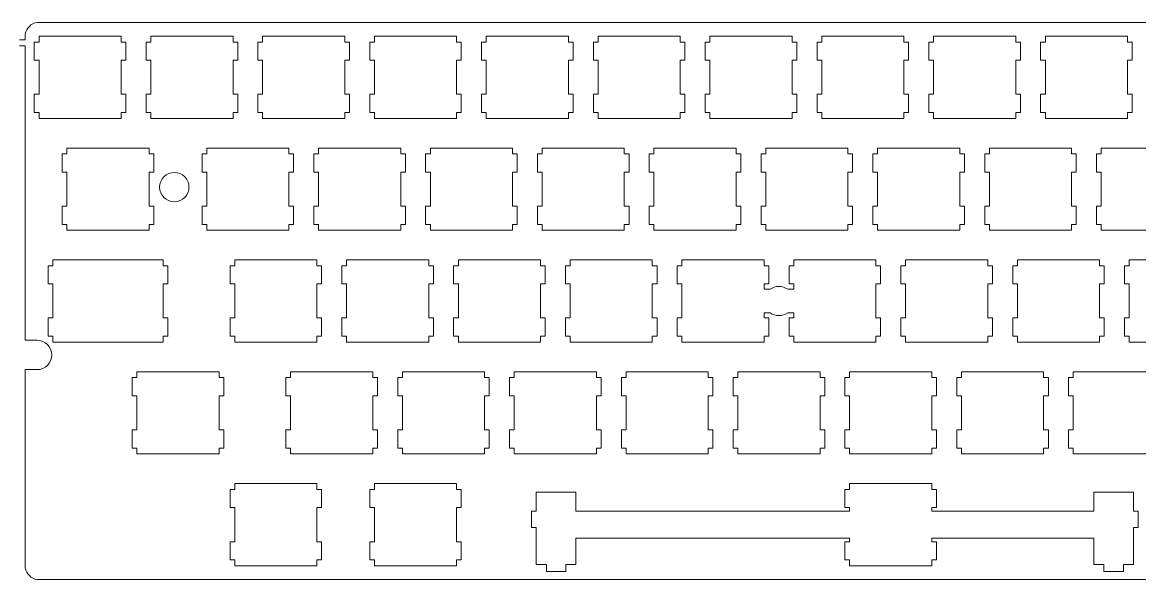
# Model space of a CAD drawing. Extents: x 0 to 572, y 0 to 191.
# Drawn here: x 286 to 476.3, y 96 to 191 of the extents above; entities that cross this region are included whole.
import ezdxf

# ---------------------------------------------------------------- set-up
doc = ezdxf.new("R2010")
doc.units = 0
doc.layers.get('0').update_dxf_attribs({"lineweight": 5})

msp = doc.modelspace()

# ---------------------------------------------------------------- linework, layer by layer
for p, q in [((290.37, 190.96), (288.47, 190.96)), ((569.85, 190.96), (290.37, 190.96)), ((286.47, 188.96), (286.47, 187.96)), ((288.81, 188.6), (288.81, 187.6)), ((302.81, 188.6), (288.81, 188.6)), ((302.81, 187.6), (302.81, 188.6)), ((307.86, 188.6), (307.86, 187.6)), ((321.86, 188.6), (307.86, 188.6)), ((321.86, 187.6), (321.86, 188.6)), ((326.91, 188.6), (326.91, 187.6)), ((340.91, 188.6), (326.91, 188.6)), ((340.91, 187.6), (340.91, 188.6)), ((345.96, 188.6), (345.96, 187.6)), ((359.96, 188.6), (345.96, 188.6)), ((359.96, 187.6), (359.96, 188.6)), ((365.01, 188.6), (365.01, 187.6)), ((379.01, 188.6), (365.01, 188.6)), ((379.01, 187.6), (379.01, 188.6)), ((384.06, 188.6), (384.06, 187.6)), ((398.06, 188.6), (384.06, 188.6)), ((398.06, 187.6), (398.06, 188.6)), ((403.11, 188.6), (403.11, 187.6)), ((417.11, 188.6), (403.11, 188.6)), ((417.11, 187.6), (417.11, 188.6)), ((422.16, 188.6), (422.16, 187.6)), ((436.16, 188.6), (422.16, 188.6)), ((436.16, 187.6), (436.16, 188.6)), ((441.21, 188.6), (441.21, 187.6)), ((455.21, 188.6), (441.21, 188.6)), ((455.21, 187.6), (455.21, 188.6)), ((460.26, 188.6), (460.26, 187.6)), ((474.26, 188.6), (460.26, 188.6)), ((474.26, 187.6), (474.26, 188.6)), ((286.47, 187.96), (285.47, 187.96)), ((285.47, 186.96), (286.47, 186.96)), ((286.47, 186.96), (286.47, 136.8)), ((288.81, 187.6), (288.01, 187.6)), ((288.01, 187.6), (288.01, 184.5)), ((303.61, 187.6), (302.81, 187.6)), ((303.61, 184.5), (303.61, 187.6)), ((307.86, 187.6), (307.06, 187.6)), ((307.06, 187.6), (307.06, 184.5)), ((322.66, 187.6), (321.86, 187.6)), ((322.66, 184.5), (322.66, 187.6)), ((326.91, 187.6), (326.11, 187.6)), ((326.11, 187.6), (326.11, 184.5)), ((341.71, 187.6), (340.91, 187.6)), ((341.71, 184.5), (341.71, 187.6)), ((345.96, 187.6), (345.16, 187.6)), ((345.16, 187.6), (345.16, 184.5)), ((360.76, 187.6), (359.96, 187.6)), ((360.76, 184.5), (360.76, 187.6)), ((365.01, 187.6), (364.21, 187.6)), ((364.21, 187.6), (364.21, 184.5)), ((379.81, 187.6), (379.01, 187.6)), ((379.81, 184.5), (379.81, 187.6)), ((384.06, 187.6), (383.26, 187.6)), ((383.26, 187.6), (383.26, 184.5)), ((398.86, 187.6), (398.06, 187.6)), ((398.86, 184.5), (398.86, 187.6)), ((403.11, 187.6), (402.31, 187.6)), ((402.31, 187.6), (402.31, 184.5)), ((417.91, 187.6), (417.11, 187.6)), ((417.91, 184.5), (417.91, 187.6)), ((422.16, 187.6), (421.36, 187.6)), ((421.36, 187.6), (421.36, 184.5)), ((436.96, 187.6), (436.16, 187.6)), ((436.96, 184.5), (436.96, 187.6)), ((441.21, 187.6), (440.41, 187.6)), ((440.41, 187.6), (440.41, 184.5)), ((456.01, 187.6), (455.21, 187.6)), ((456.01, 184.5), (456.01, 187.6)), ((460.26, 187.6), (459.46, 187.6)), ((459.46, 187.6), (459.46, 184.5)), ((475.06, 187.6), (474.26, 187.6)), ((475.06, 184.5), (475.06, 187.6)), ((288.01, 184.5), (288.81, 184.5)), ((288.81, 184.5), (288.81, 178.7)), ((302.81, 178.7), (302.81, 184.5)), ((302.81, 184.5), (303.61, 184.5)), ((307.06, 184.5), (307.86, 184.5)), ((307.86, 184.5), (307.86, 178.7)), ((321.86, 178.7), (321.86, 184.5)), ((321.86, 184.5), (322.66, 184.5)), ((326.11, 184.5), (326.91, 184.5)), ((326.91, 184.5), (326.91, 178.7)), ((340.91, 178.7), (340.91, 184.5)), ((340.91, 184.5), (341.71, 184.5)), ((345.16, 184.5), (345.96, 184.5)), ((345.96, 184.5), (345.96, 178.7)), ((359.96, 178.7), (359.96, 184.5)), ((359.96, 184.5), (360.76, 184.5)), ((364.21, 184.5), (365.01, 184.5)), ((365.01, 184.5), (365.01, 178.7)), ((379.01, 178.7), (379.01, 184.5)), ((379.01, 184.5), (379.81, 184.5)), ((383.26, 184.5), (384.06, 184.5)), ((384.06, 184.5), (384.06, 178.7)), ((398.06, 178.7), (398.06, 184.5)), ((398.06, 184.5), (398.86, 184.5)), ((402.31, 184.5), (403.11, 184.5)), ((403.11, 184.5), (403.11, 178.7)), ((417.11, 178.7), (417.11, 184.5)), ((417.11, 184.5), (417.91, 184.5)), ((421.36, 184.5), (422.16, 184.5)), ((422.16, 184.5), (422.16, 178.7)), ((436.16, 178.7), (436.16, 184.5)), ((436.16, 184.5), (436.96, 184.5)), ((440.41, 184.5), (441.21, 184.5)), ((441.21, 184.5), (441.21, 178.7)), ((455.21, 178.7), (455.21, 184.5)), ((455.21, 184.5), (456.01, 184.5)), ((459.46, 184.5), (460.26, 184.5)), ((460.26, 184.5), (460.26, 178.7)), ((474.26, 178.7), (474.26, 184.5)), ((474.26, 184.5), (475.06, 184.5)), ((288.81, 178.7), (288.01, 178.7)), ((288.01, 178.7), (288.01, 175.6)), ((303.61, 178.7), (302.81, 178.7)), ((303.61, 175.6), (303.61, 178.7)), ((307.86, 178.7), (307.06, 178.7)), ((307.06, 178.7), (307.06, 175.6)), ((322.66, 178.7), (321.86, 178.7)), ((322.66, 175.6), (322.66, 178.7)), ((326.91, 178.7), (326.11, 178.7)), ((326.11, 178.7), (326.11, 175.6)), ((341.71, 178.7), (340.91, 178.7)), ((341.71, 175.6), (341.71, 178.7)), ((345.96, 178.7), (345.16, 178.7)), ((345.16, 178.7), (345.16, 175.6)), ((360.76, 178.7), (359.96, 178.7)), ((360.76, 175.6), (360.76, 178.7)), ((365.01, 178.7), (364.21, 178.7)), ((364.21, 178.7), (364.21, 175.6)), ((379.81, 178.7), (379.01, 178.7)), ((379.81, 175.6), (379.81, 178.7)), ((384.06, 178.7), (383.26, 178.7)), ((383.26, 178.7), (383.26, 175.6)), ((398.86, 178.7), (398.06, 178.7)), ((398.86, 175.6), (398.86, 178.7)), ((403.11, 178.7), (402.31, 178.7)), ((402.31, 178.7), (402.31, 175.6)), ((417.91, 178.7), (417.11, 178.7)), ((417.91, 175.6), (417.91, 178.7)), ((422.16, 178.7), (421.36, 178.7)), ((421.36, 178.7), (421.36, 175.6)), ((436.96, 178.7), (436.16, 178.7)), ((436.96, 175.6), (436.96, 178.7)), ((441.21, 178.7), (440.41, 178.7)), ((440.41, 178.7), (440.41, 175.6)), ((456.01, 178.7), (455.21, 178.7)), ((456.01, 175.6), (456.01, 178.7)), ((460.26, 178.7), (459.46, 178.7)), ((459.46, 178.7), (459.46, 175.6)), ((475.06, 178.7), (474.26, 178.7)), ((475.06, 175.6), (475.06, 178.7)), ((288.01, 175.6), (288.81, 175.6)), ((288.81, 175.6), (288.81, 174.6)), ((302.81, 174.6), (302.81, 175.6)), ((302.81, 175.6), (303.61, 175.6)), ((307.06, 175.6), (307.86, 175.6)), ((307.86, 175.6), (307.86, 174.6)), ((321.86, 174.6), (321.86, 175.6)), ((321.86, 175.6), (322.66, 175.6)), ((326.11, 175.6), (326.91, 175.6)), ((326.91, 175.6), (326.91, 174.6)), ((340.91, 174.6), (340.91, 175.6)), ((340.91, 175.6), (341.71, 175.6)), ((345.16, 175.6), (345.96, 175.6)), ((345.96, 175.6), (345.96, 174.6)), ((359.96, 174.6), (359.96, 175.6)), ((359.96, 175.6), (360.76, 175.6)), ((364.21, 175.6), (365.01, 175.6)), ((365.01, 175.6), (365.01, 174.6)), ((379.01, 174.6), (379.01, 175.6)), ((379.01, 175.6), (379.81, 175.6)), ((383.26, 175.6), (384.06, 175.6)), ((384.06, 175.6), (384.06, 174.6)), ((398.06, 174.6), (398.06, 175.6)), ((398.06, 175.6), (398.86, 175.6)), ((402.31, 175.6), (403.11, 175.6)), ((403.11, 175.6), (403.11, 174.6)), ((417.11, 174.6), (417.11, 175.6)), ((417.11, 175.6), (417.91, 175.6)), ((421.36, 175.6), (422.16, 175.6)), ((422.16, 175.6), (422.16, 174.6)), ((436.16, 174.6), (436.16, 175.6)), ((436.16, 175.6), (436.96, 175.6)), ((440.41, 175.6), (441.21, 175.6)), ((441.21, 175.6), (441.21, 174.6)), ((455.21, 174.6), (455.21, 175.6)), ((455.21, 175.6), (456.01, 175.6)), ((459.46, 175.6), (460.26, 175.6)), ((460.26, 175.6), (460.26, 174.6)), ((474.26, 174.6), (474.26, 175.6)), ((474.26, 175.6), (475.06, 175.6)), ((288.81, 174.6), (302.81, 174.6)), ((307.86, 174.6), (321.86, 174.6)), ((326.91, 174.6), (340.91, 174.6)), ((345.96, 174.6), (359.96, 174.6)), ((365.01, 174.6), (379.01, 174.6)), ((384.06, 174.6), (398.06, 174.6)), ((403.11, 174.6), (417.11, 174.6)), ((422.16, 174.6), (436.16, 174.6)), ((441.21, 174.6), (455.21, 174.6)), ((460.26, 174.6), (474.26, 174.6)), ((293.57, 169.55), (293.57, 168.55)), ((307.57, 169.55), (293.57, 169.55)), ((307.57, 168.55), (307.57, 169.55)), ((317.38, 169.55), (317.38, 168.55)), ((331.38, 169.55), (317.38, 169.55)), ((331.38, 168.55), (331.38, 169.55)), ((336.43, 169.55), (336.43, 168.55)), ((350.43, 169.55), (336.43, 169.55)), ((350.43, 168.55), (350.43, 169.55)), ((355.48, 169.55), (355.48, 168.55)), ((369.48, 169.55), (355.48, 169.55)), ((369.48, 168.55), (369.48, 169.55)), ((374.53, 169.55), (374.53, 168.55)), ((388.53, 169.55), (374.53, 169.55)), ((388.53, 168.55), (388.53, 169.55)), ((393.58, 169.55), (393.58, 168.55)), ((407.58, 169.55), (393.58, 169.55)), ((407.58, 168.55), (407.58, 169.55)), ((412.63, 169.55), (412.63, 168.55)), ((426.63, 169.55), (412.63, 169.55)), ((426.63, 168.55), (426.63, 169.55)), ((431.68, 169.55), (431.68, 168.55)), ((445.68, 169.55), (431.68, 169.55)), ((445.68, 168.55), (445.68, 169.55)), ((450.73, 169.55), (450.73, 168.55)), ((464.73, 169.55), (450.73, 169.55)), ((464.73, 168.55), (464.73, 169.55)), ((469.78, 169.55), (469.78, 168.55)), ((483.78, 169.55), (469.78, 169.55)), ((293.57, 168.55), (292.77, 168.55)), ((292.77, 168.55), (292.77, 165.45)), ((308.37, 168.55), (307.57, 168.55)), ((308.37, 165.45), (308.37, 168.55)), ((317.38, 168.55), (316.58, 168.55)), ((316.58, 168.55), (316.58, 165.45)), ((332.18, 168.55), (331.38, 168.55)), ((332.18, 165.45), (332.18, 168.55)), ((336.43, 168.55), (335.63, 168.55)), ((335.63, 168.55), (335.63, 165.45)), ((351.23, 168.55), (350.43, 168.55)), ((351.23, 165.45), (351.23, 168.55)), ((355.48, 168.55), (354.68, 168.55)), ((354.68, 168.55), (354.68, 165.45)), ((370.28, 168.55), (369.48, 168.55)), ((370.28, 165.45), (370.28, 168.55)), ((374.53, 168.55), (373.73, 168.55)), ((373.73, 168.55), (373.73, 165.45)), ((389.33, 168.55), (388.53, 168.55)), ((389.33, 165.45), (389.33, 168.55)), ((393.58, 168.55), (392.78, 168.55)), ((392.78, 168.55), (392.78, 165.45)), ((408.38, 168.55), (407.58, 168.55)), ((408.38, 165.45), (408.38, 168.55)), ((412.63, 168.55), (411.83, 168.55)), ((411.83, 168.55), (411.83, 165.45)), ((427.43, 168.55), (426.63, 168.55)), ((427.43, 165.45), (427.43, 168.55)), ((431.68, 168.55), (430.88, 168.55)), ((430.88, 168.55), (430.88, 165.45)), ((446.48, 168.55), (445.68, 168.55)), ((446.48, 165.45), (446.48, 168.55)), ((450.73, 168.55), (449.93, 168.55)), ((449.93, 168.55), (449.93, 165.45)), ((465.53, 168.55), (464.73, 168.55)), ((465.53, 165.45), (465.53, 168.55)), ((469.78, 168.55), (468.98, 168.55)), ((468.98, 168.55), (468.98, 165.45)), ((292.77, 165.45), (293.57, 165.45)), ((293.57, 165.45), (293.57, 159.65)), ((307.57, 159.65), (307.57, 165.45)), ((307.57, 165.45), (308.37, 165.45)), ((316.58, 165.45), (317.38, 165.45)), ((317.38, 165.45), (317.38, 159.65)), ((331.38, 159.65), (331.38, 165.45)), ((331.38, 165.45), (332.18, 165.45)), ((335.63, 165.45), (336.43, 165.45)), ((336.43, 165.45), (336.43, 159.65)), ((350.43, 159.65), (350.43, 165.45)), ((350.43, 165.45), (351.23, 165.45)), ((354.68, 165.45), (355.48, 165.45)), ((355.48, 165.45), (355.48, 159.65)), ((369.48, 159.65), (369.48, 165.45)), ((369.48, 165.45), (370.28, 165.45)), ((373.73, 165.45), (374.53, 165.45)), ((374.53, 165.45), (374.53, 159.65)), ((388.53, 159.65), (388.53, 165.45)), ((388.53, 165.45), (389.33, 165.45)), ((392.78, 165.45), (393.58, 165.45)), ((393.58, 165.45), (393.58, 159.65)), ((407.58, 159.65), (407.58, 165.45)), ((407.58, 165.45), (408.38, 165.45)), ((411.83, 165.45), (412.63, 165.45)), ((412.63, 165.45), (412.63, 159.65)), ((426.63, 159.65), (426.63, 165.45)), ((426.63, 165.45), (427.43, 165.45)), ((430.88, 165.45), (431.68, 165.45)), ((431.68, 165.45), (431.68, 159.65)), ((445.68, 159.65), (445.68, 165.45)), ((445.68, 165.45), (446.48, 165.45)), ((449.93, 165.45), (450.73, 165.45)), ((450.73, 165.45), (450.73, 159.65)), ((464.73, 159.65), (464.73, 165.45)), ((464.73, 165.45), (465.53, 165.45)), ((468.98, 165.45), (469.78, 165.45)), ((469.78, 165.45), (469.78, 159.65)), ((293.57, 159.65), (292.77, 159.65)), ((292.77, 159.65), (292.77, 156.55)), ((308.37, 159.65), (307.57, 159.65)), ((308.37, 156.55), (308.37, 159.65)), ((317.38, 159.65), (316.58, 159.65)), ((316.58, 159.65), (316.58, 156.55)), ((332.18, 159.65), (331.38, 159.65)), ((332.18, 156.55), (332.18, 159.65)), ((336.43, 159.65), (335.63, 159.65)), ((335.63, 159.65), (335.63, 156.55)), ((351.23, 159.65), (350.43, 159.65)), ((351.23, 156.55), (351.23, 159.65)), ((355.48, 159.65), (354.68, 159.65)), ((354.68, 159.65), (354.68, 156.55)), ((370.28, 159.65), (369.48, 159.65)), ((370.28, 156.55), (370.28, 159.65)), ((374.53, 159.65), (373.73, 159.65)), ((373.73, 159.65), (373.73, 156.55)), ((389.33, 159.65), (388.53, 159.65)), ((389.33, 156.55), (389.33, 159.65)), ((393.58, 159.65), (392.78, 159.65)), ((392.78, 159.65), (392.78, 156.55)), ((408.38, 159.65), (407.58, 159.65)), ((408.38, 156.55), (408.38, 159.65)), ((412.63, 159.65), (411.83, 159.65)), ((411.83, 159.65), (411.83, 156.55)), ((427.43, 159.65), (426.63, 159.65)), ((427.43, 156.55), (427.43, 159.65)), ((431.68, 159.65), (430.88, 159.65)), ((430.88, 159.65), (430.88, 156.55)), ((446.48, 159.65), (445.68, 159.65)), ((446.48, 156.55), (446.48, 159.65)), ((450.73, 159.65), (449.93, 159.65)), ((449.93, 159.65), (449.93, 156.55)), ((465.53, 159.65), (464.73, 159.65)), ((465.53, 156.55), (465.53, 159.65)), ((469.78, 159.65), (468.98, 159.65)), ((468.98, 159.65), (468.98, 156.55)), ((292.77, 156.55), (293.57, 156.55)), ((293.57, 156.55), (293.57, 155.55)), ((307.57, 155.55), (307.57, 156.55)), ((307.57, 156.55), (308.37, 156.55)), ((316.58, 156.55), (317.38, 156.55)), ((317.38, 156.55), (317.38, 155.55)), ((331.38, 155.55), (331.38, 156.55)), ((331.38, 156.55), (332.18, 156.55)), ((335.63, 156.55), (336.43, 156.55)), ((336.43, 156.55), (336.43, 155.55)), ((350.43, 155.55), (350.43, 156.55)), ((350.43, 156.55), (351.23, 156.55)), ((354.68, 156.55), (355.48, 156.55)), ((355.48, 156.55), (355.48, 155.55)), ((369.48, 155.55), (369.48, 156.55)), ((369.48, 156.55), (370.28, 156.55)), ((373.73, 156.55), (374.53, 156.55)), ((374.53, 156.55), (374.53, 155.55)), ((388.53, 155.55), (388.53, 156.55)), ((388.53, 156.55), (389.33, 156.55)), ((392.78, 156.55), (393.58, 156.55)), ((393.58, 156.55), (393.58, 155.55)), ((407.58, 155.55), (407.58, 156.55)), ((407.58, 156.55), (408.38, 156.55)), ((411.83, 156.55), (412.63, 156.55)), ((412.63, 156.55), (412.63, 155.55)), ((426.63, 155.55), (426.63, 156.55)), ((426.63, 156.55), (427.43, 156.55)), ((430.88, 156.55), (431.68, 156.55)), ((431.68, 156.55), (431.68, 155.55)), ((445.68, 155.55), (445.68, 156.55)), ((445.68, 156.55), (446.48, 156.55)), ((449.93, 156.55), (450.73, 156.55)), ((450.73, 156.55), (450.73, 155.55)), ((464.73, 155.55), (464.73, 156.55)), ((464.73, 156.55), (465.53, 156.55)), ((468.98, 156.55), (469.78, 156.55)), ((469.78, 156.55), (469.78, 155.55)), ((293.57, 155.55), (307.57, 155.55)), ((317.38, 155.55), (331.38, 155.55)), ((336.43, 155.55), (350.43, 155.55)), ((355.48, 155.55), (369.48, 155.55)), ((374.53, 155.55), (388.53, 155.55)), ((393.58, 155.55), (407.58, 155.55)), ((412.63, 155.55), (426.63, 155.55)), ((431.68, 155.55), (445.68, 155.55)), ((450.73, 155.55), (464.73, 155.55)), ((469.78, 155.55), (483.78, 155.55)), ((291.19, 150.5), (291.19, 149.5)), ((305.19, 150.5), (291.19, 150.5)), ((305.19, 150.5), (309.95, 150.5)), ((309.95, 150.5), (309.95, 149.5)), ((322.15, 150.5), (322.15, 149.5)), ((336.15, 150.5), (322.15, 150.5)), ((336.15, 149.5), (336.15, 150.5)), ((341.19, 150.5), (341.19, 149.5)), ((355.2, 150.5), (341.19, 150.5)), ((355.2, 149.5), (355.2, 150.5)), ((360.25, 150.5), (360.25, 149.5)), ((374.25, 150.5), (360.25, 150.5)), ((374.25, 149.5), (374.25, 150.5)), ((379.3, 150.5), (379.3, 149.5)), ((393.3, 150.5), (379.3, 150.5)), ((393.3, 149.5), (393.3, 150.5)), ((398.34, 150.5), (398.34, 149.5)), ((412.35, 150.5), (398.34, 150.5)), ((412.35, 149.5), (412.35, 150.5)), ((417.4, 150.5), (417.4, 149.5)), ((431.4, 150.5), (417.4, 150.5)), ((431.4, 149.5), (431.4, 150.5)), ((436.45, 150.5), (436.45, 149.5)), ((450.45, 150.5), (436.45, 150.5)), ((450.45, 149.5), (450.45, 150.5)), ((455.5, 150.5), (455.5, 149.5)), ((469.5, 150.5), (455.5, 150.5)), ((469.5, 149.5), (469.5, 150.5)), ((474.55, 150.5), (474.55, 149.5)), ((488.55, 150.5), (474.55, 150.5)), ((291.19, 149.5), (290.39, 149.5)), ((290.39, 149.5), (290.39, 146.4)), ((309.95, 149.5), (310.75, 149.5)), ((310.75, 149.5), (310.75, 146.4)), ((322.15, 149.5), (321.35, 149.5)), ((321.35, 149.5), (321.35, 146.4)), ((336.94, 149.5), (336.15, 149.5)), ((336.94, 146.4), (336.94, 149.5)), ((341.19, 149.5), (340.4, 149.5)), ((340.4, 149.5), (340.4, 146.4)), ((356, 149.5), (355.2, 149.5)), ((356, 146.4), (356, 149.5)), ((360.25, 149.5), (359.45, 149.5)), ((359.45, 149.5), (359.45, 146.4)), ((375.05, 149.5), (374.25, 149.5)), ((375.05, 146.4), (375.05, 149.5)), ((379.3, 149.5), (378.5, 149.5)), ((378.5, 149.5), (378.5, 146.4)), ((394.1, 149.5), (393.3, 149.5)), ((394.1, 146.4), (394.1, 149.5)), ((398.34, 149.5), (397.55, 149.5)), ((397.55, 149.5), (397.55, 146.4)), ((413.15, 149.5), (412.35, 149.5)), ((413.15, 146.4), (413.15, 149.5)), ((417.4, 149.5), (416.59, 149.5)), ((416.59, 149.5), (416.59, 146.4)), ((432.2, 149.5), (431.4, 149.5)), ((432.2, 146.4), (432.2, 149.5)), ((436.45, 149.5), (435.65, 149.5)), ((435.65, 149.5), (435.65, 146.4)), ((451.25, 149.5), (450.45, 149.5)), ((451.25, 146.4), (451.25, 149.5)), ((455.5, 149.5), (454.7, 149.5)), ((454.7, 149.5), (454.7, 146.4)), ((470.3, 149.5), (469.5, 149.5)), ((470.3, 146.4), (470.3, 149.5)), ((474.55, 149.5), (473.75, 149.5)), ((473.75, 149.5), (473.75, 146.4)), ((290.39, 146.4), (291.19, 146.4)), ((291.19, 146.4), (291.19, 140.6)), ((310.75, 146.4), (309.95, 146.4)), ((309.95, 146.4), (309.95, 140.6)), ((321.35, 146.4), (322.15, 146.4)), ((322.15, 146.4), (322.15, 140.6)), ((336.15, 140.6), (336.15, 146.4)), ((336.15, 146.4), (336.94, 146.4)), ((340.4, 146.4), (341.19, 146.4)), ((341.19, 146.4), (341.19, 140.6)), ((355.2, 140.6), (355.2, 146.4)), ((355.2, 146.4), (356, 146.4)), ((359.45, 146.4), (360.25, 146.4)), ((360.25, 146.4), (360.25, 140.6)), ((374.25, 140.6), (374.25, 146.4)), ((374.25, 146.4), (375.05, 146.4)), ((378.5, 146.4), (379.3, 146.4)), ((379.3, 146.4), (379.3, 140.6)), ((393.3, 140.6), (393.3, 146.4)), ((393.3, 146.4), (394.1, 146.4)), ((397.55, 146.4), (398.34, 146.4)), ((398.34, 146.4), (398.34, 140.6)), ((412.35, 146.4), (413.15, 146.4)), ((412.35, 145.49), (412.35, 146.4)), ((412.35, 145.49), (412.35, 145.49)), ((413.36, 145.49), (412.35, 145.49)), ((416.36, 145.49), (417.4, 145.49)), ((416.59, 146.4), (417.4, 146.4)), ((417.4, 145.49), (417.4, 146.4)), ((431.4, 140.6), (431.4, 146.4)), ((431.4, 146.4), (432.2, 146.4)), ((435.65, 146.4), (436.45, 146.4)), ((436.45, 146.4), (436.45, 140.6)), ((450.45, 140.6), (450.45, 146.4)), ((450.45, 146.4), (451.25, 146.4)), ((454.7, 146.4), (455.5, 146.4)), ((455.5, 146.4), (455.5, 140.6)), ((469.5, 140.6), (469.5, 146.4)), ((469.5, 146.4), (470.3, 146.4)), ((473.75, 146.4), (474.55, 146.4)), ((474.55, 146.4), (474.55, 140.6)), ((413.36, 141.49), (412.35, 141.49)), ((412.35, 141.49), (412.35, 140.6)), ((416.36, 141.49), (417.4, 141.49)), ((417.4, 141.49), (417.4, 140.6)), ((291.19, 140.6), (290.39, 140.6)), ((290.39, 140.6), (290.39, 137.5)), ((309.95, 140.6), (310.75, 140.6)), ((310.75, 140.6), (310.75, 137.5)), ((322.15, 140.6), (321.35, 140.6)), ((321.35, 140.6), (321.35, 137.5)), ((336.94, 140.6), (336.15, 140.6)), ((336.94, 137.5), (336.94, 140.6)), ((341.19, 140.6), (340.4, 140.6)), ((340.4, 140.6), (340.4, 137.5)), ((356, 140.6), (355.2, 140.6)), ((356, 137.5), (356, 140.6)), ((360.25, 140.6), (359.45, 140.6)), ((359.45, 140.6), (359.45, 137.5)), ((375.05, 140.6), (374.25, 140.6)), ((375.05, 137.5), (375.05, 140.6)), ((379.3, 140.6), (378.5, 140.6)), ((378.5, 140.6), (378.5, 137.5)), ((394.1, 140.6), (393.3, 140.6)), ((394.1, 137.5), (394.1, 140.6)), ((398.34, 140.6), (397.55, 140.6)), ((397.55, 140.6), (397.55, 137.5)), ((413.15, 140.6), (412.35, 140.6)), ((413.15, 137.5), (413.15, 140.6)), ((417.4, 140.6), (416.59, 140.6)), ((416.59, 140.6), (416.59, 137.5)), ((432.2, 140.6), (431.4, 140.6)), ((432.2, 137.5), (432.2, 140.6)), ((436.45, 140.6), (435.65, 140.6)), ((435.65, 140.6), (435.65, 137.5)), ((451.25, 140.6), (450.45, 140.6)), ((451.25, 137.5), (451.25, 140.6)), ((455.5, 140.6), (454.7, 140.6)), ((454.7, 140.6), (454.7, 137.5)), ((470.3, 140.6), (469.5, 140.6)), ((470.3, 137.5), (470.3, 140.6)), ((474.55, 140.6), (473.75, 140.6)), ((473.75, 140.6), (473.75, 137.5)), ((290.39, 137.5), (291.19, 137.5)), ((291.19, 137.5), (291.19, 136.5)), ((310.75, 137.5), (309.95, 137.5)), ((309.95, 137.5), (309.95, 136.5)), ((321.35, 137.5), (322.15, 137.5)), ((322.15, 137.5), (322.15, 136.5)), ((336.15, 136.5), (336.15, 137.5)), ((336.15, 137.5), (336.94, 137.5)), ((340.4, 137.5), (341.19, 137.5)), ((341.19, 137.5), (341.19, 136.5)), ((355.2, 136.5), (355.2, 137.5)), ((355.2, 137.5), (356, 137.5)), ((359.45, 137.5), (360.25, 137.5)), ((360.25, 137.5), (360.25, 136.5)), ((374.25, 136.5), (374.25, 137.5)), ((374.25, 137.5), (375.05, 137.5)), ((378.5, 137.5), (379.3, 137.5)), ((379.3, 137.5), (379.3, 136.5)), ((393.3, 136.5), (393.3, 137.5)), ((393.3, 137.5), (394.1, 137.5)), ((397.55, 137.5), (398.34, 137.5)), ((398.34, 137.5), (398.34, 136.5)), ((412.35, 136.5), (412.35, 137.5)), ((412.35, 137.5), (413.15, 137.5)), ((416.59, 137.5), (417.4, 137.5)), ((417.4, 137.5), (417.4, 136.5)), ((431.4, 136.5), (431.4, 137.5)), ((431.4, 137.5), (432.2, 137.5)), ((435.65, 137.5), (436.45, 137.5)), ((436.45, 137.5), (436.45, 136.5)), ((450.45, 136.5), (450.45, 137.5)), ((450.45, 137.5), (451.25, 137.5)), ((454.7, 137.5), (455.5, 137.5)), ((455.5, 137.5), (455.5, 136.5)), ((469.5, 136.5), (469.5, 137.5)), ((469.5, 137.5), (470.3, 137.5)), ((473.75, 137.5), (474.55, 137.5)), ((474.55, 137.5), (474.55, 136.5)), ((288.47, 136.8), (286.47, 136.8)), ((291.19, 136.5), (305.19, 136.5)), ((309.95, 136.5), (305.19, 136.5)), ((322.15, 136.5), (336.15, 136.5)), ((341.19, 136.5), (355.2, 136.5)), ((360.25, 136.5), (374.25, 136.5)), ((379.3, 136.5), (393.3, 136.5)), ((398.34, 136.5), (412.35, 136.5)), ((417.4, 136.5), (431.4, 136.5)), ((436.45, 136.5), (450.45, 136.5)), ((455.5, 136.5), (469.5, 136.5)), ((474.55, 136.5), (488.55, 136.5)), ((286.47, 98.03), (286.47, 131.8)), ((288.47, 131.8), (286.47, 131.8)), ((305.48, 131.45), (305.48, 130.45)), ((319.48, 131.45), (305.48, 131.45)), ((319.48, 130.45), (319.48, 131.45)), ((331.67, 131.45), (331.67, 130.45)), ((345.67, 131.45), (331.67, 131.45)), ((345.67, 130.45), (345.67, 131.45)), ((350.72, 131.45), (350.72, 130.45)), ((364.72, 131.45), (350.72, 131.45)), ((364.72, 130.45), (364.72, 131.45)), ((369.77, 131.45), (369.77, 130.45)), ((383.77, 131.45), (369.77, 131.45)), ((383.77, 130.45), (383.77, 131.45)), ((388.82, 131.45), (388.82, 130.45)), ((402.82, 131.45), (388.82, 131.45)), ((402.82, 130.45), (402.82, 131.45)), ((407.87, 131.45), (407.87, 130.45)), ((421.87, 131.45), (407.87, 131.45)), ((421.87, 130.45), (421.87, 131.45)), ((426.92, 131.45), (426.92, 130.45)), ((440.92, 131.45), (426.92, 131.45)), ((440.92, 130.45), (440.92, 131.45)), ((445.97, 131.45), (445.97, 130.45)), ((459.97, 131.45), (445.97, 131.45)), ((459.97, 130.45), (459.97, 131.45)), ((465.02, 131.45), (465.02, 130.45)), ((479.02, 131.45), (465.02, 131.45)), ((305.48, 130.45), (304.68, 130.45)), ((304.68, 130.45), (304.68, 127.35)), ((320.28, 130.45), (319.48, 130.45)), ((320.28, 127.35), (320.28, 130.45)), ((331.67, 130.45), (330.87, 130.45)), ((330.87, 130.45), (330.87, 127.35)), ((346.47, 130.45), (345.67, 130.45)), ((346.47, 127.35), (346.47, 130.45)), ((350.72, 130.45), (349.92, 130.45)), ((349.92, 130.45), (349.92, 127.35)), ((365.52, 130.45), (364.72, 130.45)), ((365.52, 127.35), (365.52, 130.45)), ((369.77, 130.45), (368.97, 130.45)), ((368.97, 130.45), (368.97, 127.35)), ((384.57, 130.45), (383.77, 130.45)), ((384.57, 127.35), (384.57, 130.45)), ((388.82, 130.45), (388.02, 130.45)), ((388.02, 130.45), (388.02, 127.35)), ((403.62, 130.45), (402.82, 130.45)), ((403.62, 127.35), (403.62, 130.45)), ((407.87, 130.45), (407.07, 130.45)), ((407.07, 130.45), (407.07, 127.35)), ((422.67, 130.45), (421.87, 130.45)), ((422.67, 127.35), (422.67, 130.45)), ((426.92, 130.45), (426.12, 130.45)), ((426.12, 130.45), (426.12, 127.35)), ((441.72, 130.45), (440.92, 130.45)), ((441.72, 127.35), (441.72, 130.45)), ((445.97, 130.45), (445.17, 130.45)), ((445.17, 130.45), (445.17, 127.35)), ((460.77, 130.45), (459.97, 130.45)), ((460.77, 127.35), (460.77, 130.45)), ((465.02, 130.45), (464.22, 130.45)), ((464.22, 130.45), (464.22, 127.35)), ((304.68, 127.35), (305.48, 127.35)), ((305.48, 127.35), (305.48, 121.55)), ((319.48, 121.55), (319.48, 127.35)), ((319.48, 127.35), (320.28, 127.35)), ((330.87, 127.35), (331.67, 127.35)), ((331.67, 127.35), (331.67, 121.55)), ((345.67, 121.55), (345.67, 127.35)), ((345.67, 127.35), (346.47, 127.35)), ((349.92, 127.35), (350.72, 127.35)), ((350.72, 127.35), (350.72, 121.55)), ((364.72, 121.55), (364.72, 127.35)), ((364.72, 127.35), (365.52, 127.35)), ((368.97, 127.35), (369.77, 127.35)), ((369.77, 127.35), (369.77, 121.55)), ((383.77, 121.55), (383.77, 127.35)), ((383.77, 127.35), (384.57, 127.35)), ((388.02, 127.35), (388.82, 127.35)), ((388.82, 127.35), (388.82, 121.55)), ((402.82, 121.55), (402.82, 127.35)), ((402.82, 127.35), (403.62, 127.35)), ((407.07, 127.35), (407.87, 127.35)), ((407.87, 127.35), (407.87, 121.55)), ((421.87, 121.55), (421.87, 127.35)), ((421.87, 127.35), (422.67, 127.35)), ((426.12, 127.35), (426.92, 127.35)), ((426.92, 127.35), (426.92, 121.55)), ((440.92, 121.55), (440.92, 127.35)), ((440.92, 127.35), (441.72, 127.35)), ((445.17, 127.35), (445.97, 127.35)), ((445.97, 127.35), (445.97, 121.55)), ((459.97, 121.55), (459.97, 127.35)), ((459.97, 127.35), (460.77, 127.35)), ((464.22, 127.35), (465.02, 127.35)), ((465.02, 127.35), (465.02, 121.55)), ((305.48, 121.55), (304.68, 121.55)), ((304.68, 121.55), (304.68, 118.45)), ((320.28, 121.55), (319.48, 121.55)), ((320.28, 118.45), (320.28, 121.55)), ((331.67, 121.55), (330.87, 121.55)), ((330.87, 121.55), (330.87, 118.45)), ((346.47, 121.55), (345.67, 121.55)), ((346.47, 118.45), (346.47, 121.55)), ((350.72, 121.55), (349.92, 121.55)), ((349.92, 121.55), (349.92, 118.45)), ((365.52, 121.55), (364.72, 121.55)), ((365.52, 118.45), (365.52, 121.55)), ((369.77, 121.55), (368.97, 121.55)), ((368.97, 121.55), (368.97, 118.45)), ((384.57, 121.55), (383.77, 121.55)), ((384.57, 118.45), (384.57, 121.55)), ((388.82, 121.55), (388.02, 121.55)), ((388.02, 121.55), (388.02, 118.45)), ((403.62, 121.55), (402.82, 121.55)), ((403.62, 118.45), (403.62, 121.55)), ((407.87, 121.55), (407.07, 121.55)), ((407.07, 121.55), (407.07, 118.45)), ((422.67, 121.55), (421.87, 121.55)), ((422.67, 118.45), (422.67, 121.55)), ((426.92, 121.55), (426.12, 121.55)), ((426.12, 121.55), (426.12, 118.45)), ((441.72, 121.55), (440.92, 121.55)), ((441.72, 118.45), (441.72, 121.55)), ((445.97, 121.55), (445.17, 121.55)), ((445.17, 121.55), (445.17, 118.45)), ((460.77, 121.55), (459.97, 121.55)), ((460.77, 118.45), (460.77, 121.55)), ((465.02, 121.55), (464.22, 121.55)), ((464.22, 121.55), (464.22, 118.45)), ((304.68, 118.45), (305.48, 118.45)), ((305.48, 118.45), (305.48, 117.45)), ((319.48, 117.45), (319.48, 118.45)), ((319.48, 118.45), (320.28, 118.45)), ((330.87, 118.45), (331.67, 118.45)), ((331.67, 118.45), (331.67, 117.45)), ((345.67, 117.45), (345.67, 118.45)), ((345.67, 118.45), (346.47, 118.45)), ((349.92, 118.45), (350.72, 118.45)), ((350.72, 118.45), (350.72, 117.45)), ((364.72, 117.45), (364.72, 118.45)), ((364.72, 118.45), (365.52, 118.45)), ((368.97, 118.45), (369.77, 118.45)), ((369.77, 118.45), (369.77, 117.45)), ((383.77, 117.45), (383.77, 118.45)), ((383.77, 118.45), (384.57, 118.45)), ((388.02, 118.45), (388.82, 118.45)), ((388.82, 118.45), (388.82, 117.45)), ((402.82, 117.45), (402.82, 118.45)), ((402.82, 118.45), (403.62, 118.45)), ((407.07, 118.45), (407.87, 118.45)), ((407.87, 118.45), (407.87, 117.45)), ((421.87, 117.45), (421.87, 118.45)), ((421.87, 118.45), (422.67, 118.45)), ((426.12, 118.45), (426.92, 118.45)), ((426.92, 118.45), (426.92, 117.45)), ((440.92, 117.45), (440.92, 118.45)), ((440.92, 118.45), (441.72, 118.45)), ((445.17, 118.45), (445.97, 118.45)), ((445.97, 118.45), (445.97, 117.45)), ((459.97, 117.45), (459.97, 118.45)), ((459.97, 118.45), (460.77, 118.45)), ((464.22, 118.45), (465.02, 118.45)), ((465.02, 118.45), (465.02, 117.45)), ((305.48, 117.45), (319.48, 117.45)), ((331.67, 117.45), (345.67, 117.45)), ((350.72, 117.45), (364.72, 117.45)), ((369.77, 117.45), (383.77, 117.45)), ((388.82, 117.45), (402.82, 117.45)), ((407.87, 117.45), (421.87, 117.45)), ((426.92, 117.45), (440.92, 117.45)), ((445.97, 117.45), (459.97, 117.45)), ((465.02, 117.45), (479.02, 117.45)), ((322.15, 112.4), (322.15, 111.4)), ((336.15, 112.4), (322.15, 112.4)), ((336.15, 111.4), (336.15, 112.4)), ((345.96, 112.4), (345.96, 111.4)), ((359.96, 112.4), (345.96, 112.4)), ((359.96, 111.4), (359.96, 112.4)), ((426.92, 112.4), (426.92, 111.4)), ((440.92, 112.4), (426.92, 112.4)), ((440.92, 111.4), (440.92, 112.4)), ((322.15, 111.4), (321.35, 111.4)), ((321.35, 111.4), (321.35, 108.3)), ((336.95, 111.4), (336.15, 111.4)), ((336.95, 108.3), (336.95, 111.4)), ((345.96, 111.4), (345.16, 111.4)), ((345.16, 111.4), (345.16, 108.3)), ((360.76, 111.4), (359.96, 111.4)), ((360.76, 108.3), (360.76, 111.4)), ((380.27, 110.93), (373.52, 110.93)), ((373.52, 110.93), (373.52, 107.7)), ((380.27, 107.7), (380.27, 110.93)), ((426.92, 111.4), (426.12, 111.4)), ((426.12, 111.4), (426.12, 108.3)), ((441.72, 111.4), (440.92, 111.4)), ((441.72, 108.3), (441.72, 111.4)), ((475.27, 110.93), (468.52, 110.93)), ((468.52, 110.93), (468.52, 107.7)), ((475.27, 107.7), (475.27, 110.93)), ((321.35, 108.3), (322.15, 108.3)), ((322.15, 108.3), (322.15, 102.5)), ((336.15, 102.5), (336.15, 108.3)), ((336.15, 108.3), (336.95, 108.3)), ((345.16, 108.3), (345.96, 108.3)), ((345.96, 108.3), (345.96, 102.5)), ((359.96, 102.5), (359.96, 108.3)), ((359.96, 108.3), (360.76, 108.3)), ((373.52, 107.7), (372.7, 107.7)), ((372.7, 107.7), (372.7, 104.9)), ((426.92, 107.7), (380.27, 107.7)), ((426.12, 108.3), (426.92, 108.3)), ((426.92, 108.3), (426.92, 107.7)), ((440.92, 107.7), (440.92, 108.3)), ((440.92, 108.3), (441.72, 108.3)), ((468.52, 107.7), (440.92, 107.7)), ((476.1, 107.7), (475.27, 107.7)), ((476.1, 104.9), (476.1, 107.7)), ((372.7, 104.9), (373.52, 104.9)), ((373.52, 104.9), (373.52, 98.63)), ((475.27, 98.63), (475.27, 104.9)), ((475.27, 104.9), (476.1, 104.9)), ((380.27, 98.63), (380.27, 103.1)), ((380.27, 103.1), (426.92, 103.1)), ((426.92, 103.1), (426.92, 102.5)), ((440.92, 102.5), (440.92, 103.1)), ((440.92, 103.1), (468.52, 103.1)), ((468.52, 103.1), (468.52, 98.63)), ((322.15, 102.5), (321.35, 102.5)), ((321.35, 102.5), (321.35, 99.4)), ((336.95, 102.5), (336.15, 102.5)), ((336.95, 99.4), (336.95, 102.5)), ((345.96, 102.5), (345.16, 102.5)), ((345.16, 102.5), (345.16, 99.4)), ((360.76, 102.5), (359.96, 102.5)), ((360.76, 99.4), (360.76, 102.5)), ((426.92, 102.5), (426.12, 102.5)), ((426.12, 102.5), (426.12, 99.4)), ((441.72, 102.5), (440.92, 102.5)), ((441.72, 99.4), (441.72, 102.5)), ((321.35, 99.4), (322.15, 99.4)), ((322.15, 99.4), (322.15, 98.4)), ((336.15, 98.4), (336.15, 99.4)), ((336.15, 99.4), (336.95, 99.4)), ((345.16, 99.4), (345.96, 99.4)), ((345.96, 99.4), (345.96, 98.4)), ((359.96, 98.4), (359.96, 99.4)), ((359.96, 99.4), (360.76, 99.4)), ((426.12, 99.4), (426.92, 99.4)), ((426.92, 99.4), (426.92, 98.4)), ((440.92, 98.4), (440.92, 99.4)), ((440.92, 99.4), (441.72, 99.4)), ((322.15, 98.4), (336.15, 98.4)), ((345.96, 98.4), (359.96, 98.4)), ((373.52, 98.63), (375.25, 98.63)), ((375.25, 98.63), (375.25, 97.43)), ((375.25, 97.43), (378.55, 97.43)), ((378.55, 97.43), (378.55, 98.63)), ((378.55, 98.63), (380.27, 98.63)), ((426.92, 98.4), (440.92, 98.4)), ((468.52, 98.63), (470.25, 98.63)), ((470.25, 98.63), (470.25, 97.43)), ((470.25, 97.43), (473.55, 97.43)), ((473.55, 97.43), (473.55, 98.63)), ((473.55, 98.63), (475.27, 98.63)), ((288.47, 96.03), (567.85, 96.03))]:
    msp.add_line(p, q)
msp.add_circle((311.86, 162.9), 2.5)
for centre, start, end in [((288.93, 188.5), 100.5325, 169.4699), ((414.86, 143.49), 53.1492, 126.8508), ((414.86, 143.5), 233.1492, 306.8508), ((288.47, 134.3), 270, 90), ((288.93, 98.49), 190.5323, 259.4679)]:
    msp.add_arc(centre, 2.5, start, end)

doc.saveas('drawing.dxf')
